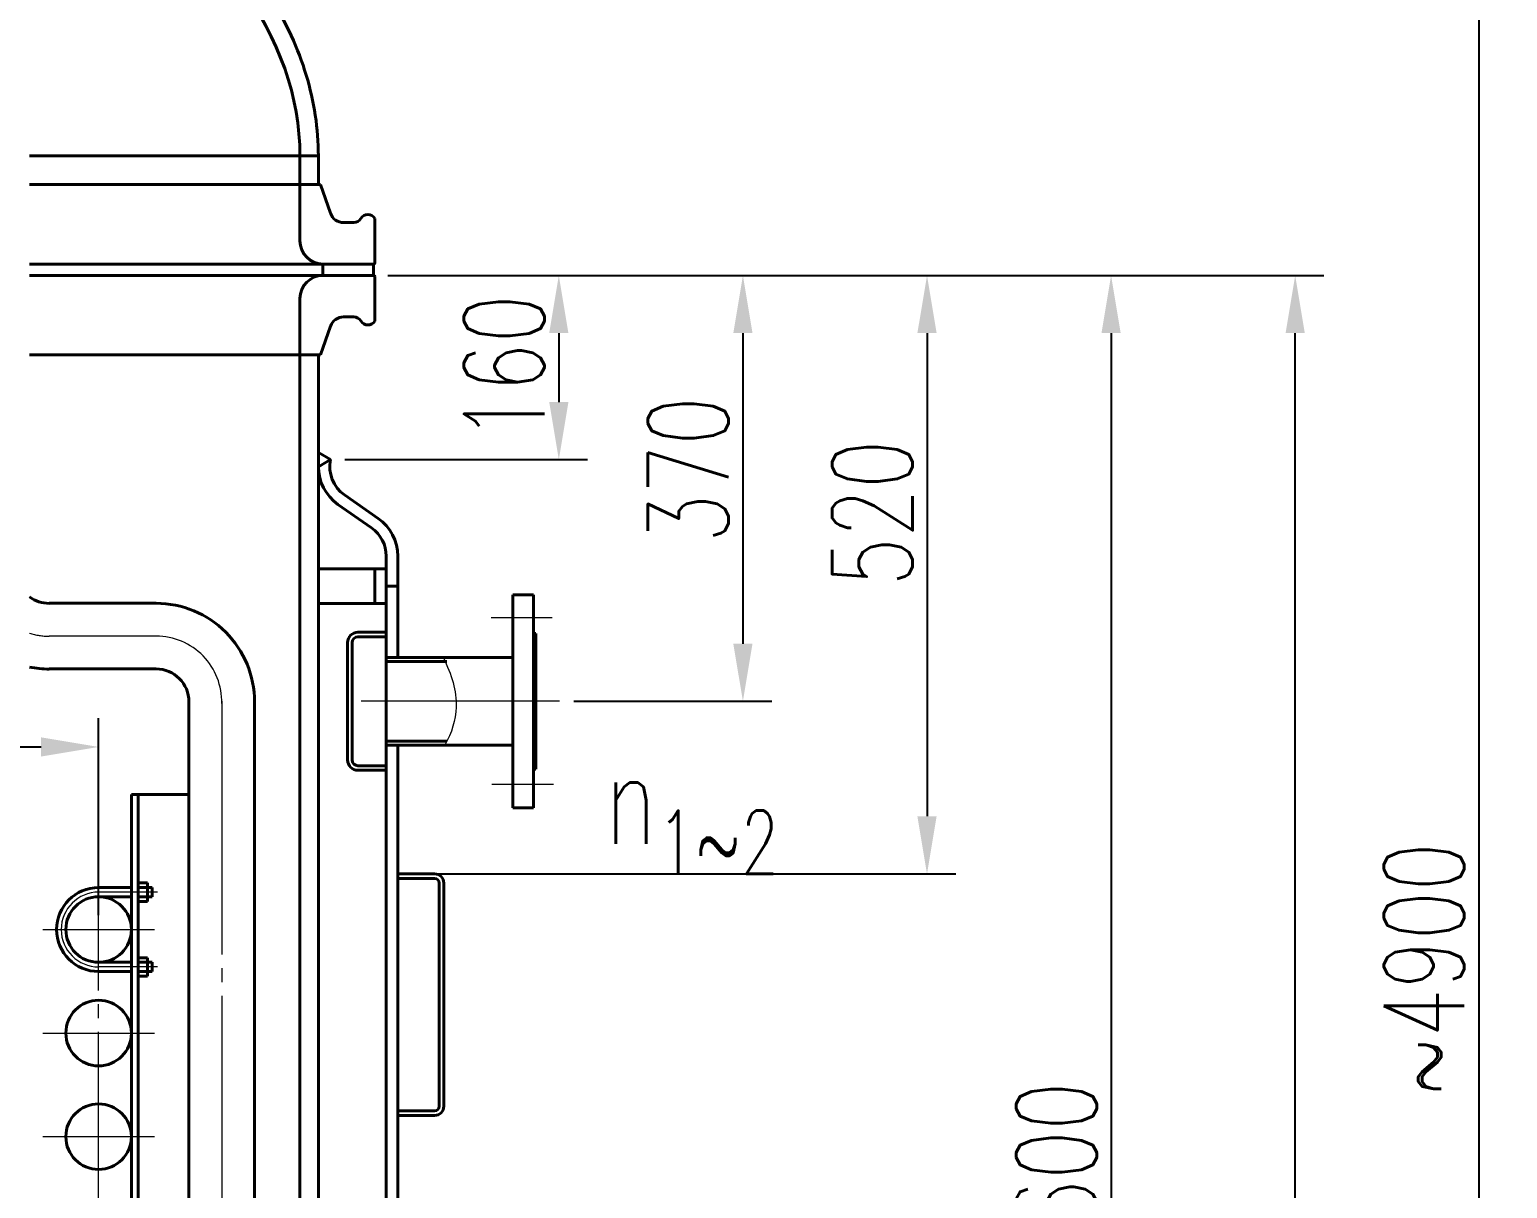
# Model space of a CAD drawing. Header units: millimetres. Extents: x 1794 to 2214, y -1115 to -518.
# Drawn here: x 1948.5 to 2012.8, y -670.2 to -619.9 of the extents above; entities that cross this region are included whole.
import ezdxf

# ---------------------------------------------------------------- set-up
doc = ezdxf.new("R2010")
doc.units = ezdxf.units.MM
doc.linetypes.add('JIS_08_11', pattern=[12.8, 11, -0.6, 0.6, -0.6])
for name, color, linetype, lineweight in [('中心线', 4, 'JIS_08_11', 20), ('外壳线', 1, 'Continuous', 40), ('尺寸线', 2, 'Continuous', 20)]:
    doc.layers.add(name, color=color, linetype=linetype, lineweight=lineweight)
doc.styles.get("Standard").update_dxf_attribs({"font": 'romans.shx', "width": 0.707, "height": 3.5, "bigfont": 'hzfs.shx'})
doc.styles.add('文字', font='romans.shx', dxfattribs={"width": 0.7, "height": 4, "bigfont": 'hzfs.shx'})
doc.dimstyles.new('ISO-25', dxfattribs={"dimtxt": 3.5, "dimasz": 2.5, "dimexe": 1.25, "dimexo": 0.625, "dimtad": 1, "dimtxsty": 'Standard', "dimcen": 2.5, "dimadec": 0, "dimazin": 0, "dimtfac": 1, "dimtmove": 0, "dimatfit": 0, "dimfxl": 1, "dimarcsym": 0})

# ---------------------------------------------------------------- blocks, each defined once
blk = doc.blocks.new('*D157')
at = {"layer": 'DEFPOINTS', "color": 0}
for p in [(1963.495, -630.547), (1961.627, -638.547), (1971.545, -638.547)]:
    blk.add_point(p, dxfattribs=at)
at = {"layer": '尺寸线', "color": 0, "lineweight": -2}
for p, q in [((1964.12, -630.547), (1972.795, -630.547)), ((1971.545, -633.047), (1971.545, -636.047)), ((1962.252, -638.547), (1972.795, -638.547))]:
    blk.add_line(p, q, dxfattribs=at)
at = {"layer": '尺寸线', "color": 0}
for points in [[(1971.128, -633.047), (1971.962, -633.047), (1971.545, -630.547)], [(1971.128, -636.047), (1971.962, -636.047), (1971.545, -638.547)]]:
    blk.add_solid(points, dxfattribs=at)
at = {"layer": '尺寸线', "color": 0, "insert": (1969.17, -634.547), "char_height": 3.5, "attachment_point": 5, "rotation": 90}
blk.add_mtext('160', dxfattribs=at)
blk = doc.blocks.new('*D158')
at = {"layer": 'DEFPOINTS', "color": 0}
for p in [(1963.495, -630.547), (1971.577, -649.047), (1979.545, -649.047)]:
    blk.add_point(p, dxfattribs=at)
at = {"layer": '尺寸线', "color": 0, "lineweight": -2}
for p, q in [((1964.12, -630.547), (1980.795, -630.547)), ((1979.545, -633.047), (1979.545, -646.547)), ((1972.202, -649.047), (1980.795, -649.047))]:
    blk.add_line(p, q, dxfattribs=at)
at = {"layer": '尺寸线', "color": 0}
for points in [[(1979.128, -633.047), (1979.962, -633.047), (1979.545, -630.547)], [(1979.128, -646.547), (1979.962, -646.547), (1979.545, -649.047)]]:
    blk.add_solid(points, dxfattribs=at)
at = {"layer": '尺寸线', "color": 0, "insert": (1977.17, -638.986), "char_height": 3.5, "attachment_point": 5, "rotation": 90}
blk.add_mtext('370', dxfattribs=at)
blk = doc.blocks.new('*D152')
at = {"layer": 'DEFPOINTS', "color": 0}
for p in [(1963.495, -630.547), (1964.545, -656.546), (1987.545, -656.546)]:
    blk.add_point(p, dxfattribs=at)
at = {"layer": '尺寸线', "color": 0, "lineweight": -2}
for p, q in [((1964.12, -630.547), (1988.795, -630.547)), ((1987.545, -633.047), (1987.545, -654.046)), ((1965.17, -656.546), (1988.795, -656.546))]:
    blk.add_line(p, q, dxfattribs=at)
at = {"layer": '尺寸线', "color": 0}
for points in [[(1987.128, -633.047), (1987.962, -633.047), (1987.545, -630.547)], [(1987.128, -654.046), (1987.962, -654.046), (1987.545, -656.546)]]:
    blk.add_solid(points, dxfattribs=at)
at = {"layer": '尺寸线', "color": 0, "insert": (1985.17, -640.87), "char_height": 3.5, "attachment_point": 5, "rotation": 90}
blk.add_mtext('520', dxfattribs=at)
blk = doc.blocks.new('*D153')
at = {"layer": 'DEFPOINTS', "color": 0}
for p in [(1963.495, -630.547), (1971.577, -710.545), (1995.545, -710.545)]:
    blk.add_point(p, dxfattribs=at)
at = {"layer": '尺寸线', "color": 0, "lineweight": -2}
for p, q in [((1964.12, -630.547), (1996.795, -630.547)), ((1995.545, -633.047), (1995.545, -708.045)), ((1972.202, -710.545), (1996.795, -710.545))]:
    blk.add_line(p, q, dxfattribs=at)
at = {"layer": '尺寸线', "color": 0}
for points in [[(1995.128, -633.047), (1995.962, -633.047), (1995.545, -630.547)], [(1995.128, -708.045), (1995.962, -708.045), (1995.545, -710.545)]]:
    blk.add_solid(points, dxfattribs=at)
at = {"layer": '尺寸线', "color": 0, "insert": (1993.17, -669.825), "char_height": 3.5, "attachment_point": 5, "rotation": 90}
blk.add_mtext('1600', dxfattribs=at)
blk = doc.blocks.new('*D155')
at = {"layer": 'DEFPOINTS', "color": 0}
for p in [(1963.495, -630.547), (2003.545, -630.547), (1916.547, -774.343)]:
    blk.add_point(p, dxfattribs=at)
at = {"layer": '尺寸线', "color": 0, "lineweight": -2}
for p, q in [((1964.12, -630.547), (2004.795, -630.547)), ((2003.545, -771.843), (2003.545, -633.047)), ((1917.172, -774.343), (2004.795, -774.343))]:
    blk.add_line(p, q, dxfattribs=at)
at = {"layer": '尺寸线', "color": 0}
for points in [[(2003.128, -633.047), (2003.962, -633.047), (2003.545, -630.547)], [(2003.128, -771.843), (2003.962, -771.843), (2003.545, -774.343)]]:
    blk.add_solid(points, dxfattribs=at)
at = {"layer": '尺寸线', "color": 0, "insert": (2001.17, -697.02), "char_height": 3.5, "attachment_point": 5, "rotation": 90}
blk.add_mtext('2892', dxfattribs=at)
blk = doc.blocks.new('*D156')
at = {"layer": 'DEFPOINTS', "color": 0}
for p in [(1951.547, -651.032), (1951.547, -658.965), (1881.547, -661.215)]:
    blk.add_point(p, dxfattribs=at)
at = {"layer": '尺寸线', "color": 0, "lineweight": -2}
for p, q in [((1881.547, -660.59), (1881.547, -649.782)), ((1951.547, -658.34), (1951.547, -649.782)), ((1884.047, -651.032), (1949.047, -651.032))]:
    blk.add_line(p, q, dxfattribs=at)
at = {"layer": '尺寸线', "color": 0}
for points in [[(1884.047, -650.615), (1884.047, -651.448), (1881.547, -651.032)], [(1949.047, -650.615), (1949.047, -651.448), (1951.547, -651.032)]]:
    blk.add_solid(points, dxfattribs=at)
at = {"layer": '尺寸线', "color": 0, "insert": (1926.752, -648.657), "char_height": 3.5, "attachment_point": 5}
blk.add_mtext('%%C1400', dxfattribs=at)
blk = doc.blocks.new('*D162')
at = {"layer": 'DEFPOINTS', "color": 0}
for p in [(1916.547, -537.449), (1899.047, -783.936), (2011.519, -783.936)]:
    blk.add_point(p, dxfattribs=at)
at = {"layer": '尺寸线', "color": 0, "lineweight": -2}
for p, q in [((1917.172, -537.449), (2012.769, -537.449)), ((2011.519, -539.949), (2011.519, -781.436)), ((1899.672, -783.936), (2012.769, -783.936))]:
    blk.add_line(p, q, dxfattribs=at)
at = {"layer": '尺寸线', "color": 0}
for points in [[(2011.102, -539.949), (2011.935, -539.949), (2011.519, -537.449)], [(2011.102, -781.436), (2011.935, -781.436), (2011.519, -783.936)]]:
    blk.add_solid(points, dxfattribs=at)
at = {"layer": '尺寸线', "color": 0, "insert": (2009.144, -660.693), "char_height": 3.5, "attachment_point": 5, "rotation": 90}
blk.add_mtext('~4900', dxfattribs=at)

msp = doc.modelspace()

# ---------------------------------------------------------------- linework, layer by layer
at = {"layer": '中心线'}
for p, q in [((1971.249, -645.422), (1968.6, -645.422)), ((1954.044, -646.215), (1949.399, -646.215)), ((1956.897, -649.048), (1956.896, -745.839)), ((1971.577, -649.047), (1962.951, -649.047)), ((1971.307, -652.668), (1968.629, -652.668)), ((1951.547, -751.215), (1951.547, -655.725)), ((1954.104, -657.34), (1951.547, -657.34)), ((1949.122, -658.965), (1953.971, -658.965)), ((1954.104, -660.59), (1951.547, -660.59)), ((1949.122, -663.465), (1953.971, -663.465)), ((1949.122, -663.465), (1953.971, -663.465)), ((1949.122, -663.465), (1953.971, -663.465)), ((1949.122, -663.465), (1953.971, -663.465)), ((1949.122, -663.465), (1953.971, -663.465)), ((1949.122, -663.465), (1953.971, -663.465)), ((1949.122, -663.465), (1953.971, -663.465)), ((1949.122, -663.465), (1953.971, -663.465)), ((1949.122, -663.465), (1953.971, -663.465)), ((1949.122, -663.465), (1953.971, -663.465)), ((1949.122, -663.465), (1953.971, -663.465)), ((1949.122, -663.465), (1953.971, -663.465)), ((1949.122, -663.465), (1953.971, -663.465)), ((1949.122, -663.465), (1953.971, -663.465)), ((1949.122, -663.465), (1953.971, -663.465)), ((1949.122, -663.465), (1953.971, -663.465)), ((1949.122, -663.465), (1953.971, -663.465)), ((1949.122, -663.465), (1953.971, -663.465)), ((1949.122, -663.465), (1953.971, -663.465)), ((1949.122, -663.465), (1953.971, -663.465)), ((1949.122, -663.465), (1953.971, -663.465)), ((1949.122, -663.465), (1953.971, -663.465)), ((1949.122, -663.465), (1953.971, -663.465)), ((1949.122, -663.465), (1953.971, -663.465)), ((1949.122, -663.465), (1953.971, -663.465)), ((1949.122, -663.465), (1953.971, -663.465)), ((1949.122, -663.465), (1953.971, -663.465)), ((1949.122, -663.465), (1953.971, -663.465)), ((1949.122, -663.465), (1953.971, -663.465)), ((1949.122, -663.465), (1953.971, -663.465)), ((1949.122, -663.465), (1953.971, -663.465)), ((1949.122, -663.465), (1953.971, -663.465)), ((1949.122, -663.465), (1953.971, -663.465)), ((1949.122, -663.465), (1953.971, -663.465)), ((1949.122, -663.465), (1953.971, -663.465)), ((1949.122, -663.465), (1953.971, -663.465)), ((1949.122, -663.465), (1953.971, -663.465)), ((1949.122, -663.465), (1953.971, -663.465)), ((1949.122, -663.465), (1953.971, -663.465)), ((1949.122, -663.465), (1953.971, -663.465)), ((1949.122, -663.465), (1953.971, -663.465)), ((1949.122, -663.465), (1953.971, -663.465)), ((1949.122, -663.465), (1953.971, -663.465)), ((1949.122, -663.465), (1953.971, -663.465)), ((1949.122, -663.465), (1953.971, -663.465)), ((1949.122, -663.465), (1953.971, -663.465)), ((1949.122, -663.465), (1953.971, -663.465)), ((1949.122, -663.465), (1953.971, -663.465)), ((1949.122, -663.465), (1953.971, -663.465)), ((1949.122, -663.465), (1953.971, -663.465)), ((1949.122, -663.465), (1953.971, -663.465)), ((1949.122, -663.465), (1953.971, -663.465)), ((1949.122, -663.465), (1953.971, -663.465)), ((1949.122, -663.465), (1953.971, -663.465)), ((1949.122, -663.465), (1953.971, -663.465)), ((1949.122, -663.465), (1953.971, -663.465)), ((1949.122, -663.465), (1953.971, -663.465)), ((1949.122, -663.465), (1953.971, -663.465)), ((1949.122, -663.465), (1953.971, -663.465)), ((1949.122, -663.465), (1953.971, -663.465)), ((1949.122, -663.465), (1953.971, -663.465)), ((1949.122, -663.465), (1953.971, -663.465)), ((1949.122, -663.465), (1953.971, -663.465)), ((1949.122, -663.465), (1953.971, -663.465)), ((1949.122, -663.465), (1953.971, -663.465)), ((1949.122, -663.465), (1953.971, -663.465)), ((1949.122, -663.465), (1953.971, -663.465)), ((1949.122, -663.465), (1953.971, -663.465)), ((1949.122, -663.465), (1953.971, -663.465)), ((1949.122, -663.465), (1953.971, -663.465)), ((1949.122, -663.465), (1953.971, -663.465)), ((1949.122, -663.465), (1953.971, -663.465)), ((1949.122, -663.465), (1953.971, -663.465)), ((1949.122, -663.465), (1953.971, -663.465)), ((1949.122, -663.465), (1953.971, -663.465)), ((1949.122, -663.465), (1953.971, -663.465)), ((1949.122, -663.465), (1953.971, -663.465)), ((1949.122, -663.465), (1953.971, -663.465)), ((1949.122, -663.465), (1953.971, -663.465)), ((1949.122, -663.465), (1953.971, -663.465)), ((1949.122, -663.465), (1953.971, -663.465)), ((1949.122, -663.465), (1953.971, -663.465)), ((1949.122, -663.465), (1953.971, -663.465)), ((1949.122, -663.465), (1953.971, -663.465)), ((1949.122, -663.465), (1953.971, -663.465)), ((1949.122, -663.465), (1953.971, -663.465)), ((1949.122, -663.465), (1953.971, -663.465)), ((1949.122, -663.465), (1953.971, -663.465)), ((1949.122, -663.465), (1953.971, -663.465)), ((1949.122, -663.465), (1953.971, -663.465)), ((1949.122, -663.465), (1953.971, -663.465)), ((1949.122, -663.465), (1953.971, -663.465)), ((1949.122, -663.465), (1953.971, -663.465)), ((1949.122, -663.465), (1953.971, -663.465)), ((1949.122, -663.465), (1953.971, -663.465)), ((1949.122, -663.465), (1953.971, -663.465)), ((1949.122, -663.465), (1953.971, -663.465)), ((1949.122, -663.465), (1953.971, -663.465)), ((1949.122, -663.465), (1953.971, -663.465)), ((1949.122, -663.465), (1953.971, -663.465)), ((1949.122, -667.965), (1953.971, -667.965)), ((1949.122, -667.965), (1953.971, -667.965)), ((1949.122, -667.965), (1953.971, -667.965)), ((1949.122, -667.965), (1953.971, -667.965)), ((1949.122, -667.965), (1953.971, -667.965)), ((1949.122, -667.965), (1953.971, -667.965)), ((1949.122, -667.965), (1953.971, -667.965)), ((1949.122, -667.965), (1953.971, -667.965)), ((1949.122, -667.965), (1953.971, -667.965)), ((1949.122, -667.965), (1953.971, -667.965)), ((1949.122, -667.965), (1953.971, -667.965)), ((1949.122, -667.965), (1953.971, -667.965)), ((1949.122, -667.965), (1953.971, -667.965)), ((1949.122, -667.965), (1953.971, -667.965)), ((1949.122, -667.965), (1953.971, -667.965)), ((1949.122, -667.965), (1953.971, -667.965)), ((1949.122, -667.965), (1953.971, -667.965)), ((1949.122, -667.965), (1953.971, -667.965)), ((1949.122, -667.965), (1953.971, -667.965)), ((1949.122, -667.965), (1953.971, -667.965)), ((1949.122, -667.965), (1953.971, -667.965)), ((1949.122, -667.965), (1953.971, -667.965)), ((1949.122, -667.965), (1953.971, -667.965)), ((1949.122, -667.965), (1953.971, -667.965)), ((1949.122, -667.965), (1953.971, -667.965)), ((1949.122, -667.965), (1953.971, -667.965)), ((1949.122, -667.965), (1953.971, -667.965)), ((1949.122, -667.965), (1953.971, -667.965)), ((1949.122, -667.965), (1953.971, -667.965)), ((1949.122, -667.965), (1953.971, -667.965)), ((1949.122, -667.965), (1953.971, -667.965)), ((1949.122, -667.965), (1953.971, -667.965)), ((1949.122, -667.965), (1953.971, -667.965)), ((1949.122, -667.965), (1953.971, -667.965)), ((1949.122, -667.965), (1953.971, -667.965)), ((1949.122, -667.965), (1953.971, -667.965)), ((1949.122, -667.965), (1953.971, -667.965)), ((1949.122, -667.965), (1953.971, -667.965)), ((1949.122, -667.965), (1953.971, -667.965)), ((1949.122, -667.965), (1953.971, -667.965)), ((1949.122, -667.965), (1953.971, -667.965)), ((1949.122, -667.965), (1953.971, -667.965)), ((1949.122, -667.965), (1953.971, -667.965)), ((1949.122, -667.965), (1953.971, -667.965)), ((1949.122, -667.965), (1953.971, -667.965)), ((1949.122, -667.965), (1953.971, -667.965)), ((1949.122, -667.965), (1953.971, -667.965)), ((1949.122, -667.965), (1953.971, -667.965)), ((1949.122, -667.965), (1953.971, -667.965)), ((1949.122, -667.965), (1953.971, -667.965)), ((1949.122, -667.965), (1953.971, -667.965)), ((1949.122, -667.965), (1953.971, -667.965)), ((1949.122, -667.965), (1953.971, -667.965)), ((1949.122, -667.965), (1953.971, -667.965)), ((1949.122, -667.965), (1953.971, -667.965)), ((1949.122, -667.965), (1953.971, -667.965)), ((1949.122, -667.965), (1953.971, -667.965)), ((1949.122, -667.965), (1953.971, -667.965)), ((1949.122, -667.965), (1953.971, -667.965)), ((1949.122, -667.965), (1953.971, -667.965)), ((1949.122, -667.965), (1953.971, -667.965)), ((1949.122, -667.965), (1953.971, -667.965)), ((1949.122, -667.965), (1953.971, -667.965)), ((1949.122, -667.965), (1953.971, -667.965)), ((1949.122, -667.965), (1953.971, -667.965)), ((1949.122, -667.965), (1953.971, -667.965)), ((1949.122, -667.965), (1953.971, -667.965)), ((1949.122, -667.965), (1953.971, -667.965)), ((1949.122, -667.965), (1953.971, -667.965)), ((1949.122, -667.965), (1953.971, -667.965)), ((1949.122, -667.965), (1953.971, -667.965)), ((1949.122, -667.965), (1953.971, -667.965)), ((1949.122, -667.965), (1953.971, -667.965)), ((1949.122, -667.965), (1953.971, -667.965)), ((1949.122, -667.965), (1953.971, -667.965)), ((1949.122, -667.965), (1953.971, -667.965)), ((1949.122, -667.965), (1953.971, -667.965)), ((1949.122, -667.965), (1953.971, -667.965)), ((1949.122, -667.965), (1953.971, -667.965)), ((1949.122, -667.965), (1953.971, -667.965)), ((1949.122, -667.965), (1953.971, -667.965)), ((1949.122, -667.965), (1953.971, -667.965)), ((1949.122, -667.965), (1953.971, -667.965)), ((1949.122, -667.965), (1953.971, -667.965)), ((1949.122, -667.965), (1953.971, -667.965)), ((1949.122, -667.965), (1953.971, -667.965)), ((1949.122, -667.965), (1953.971, -667.965)), ((1949.122, -667.965), (1953.971, -667.965)), ((1949.122, -667.965), (1953.971, -667.965)), ((1949.122, -667.965), (1953.971, -667.965)), ((1949.122, -667.965), (1953.971, -667.965)), ((1949.122, -667.965), (1953.971, -667.965)), ((1949.122, -667.965), (1953.971, -667.965)), ((1949.122, -667.965), (1953.971, -667.965)), ((1949.122, -667.965), (1953.971, -667.965)), ((1949.122, -667.965), (1953.971, -667.965)), ((1949.122, -667.965), (1953.971, -667.965)), ((1949.122, -667.965), (1953.971, -667.965)), ((1949.122, -667.965), (1953.971, -667.965)), ((1949.122, -667.965), (1953.971, -667.965))]:
    msp.add_line(p, q, dxfattribs=at)
for centre, radius, start, end in [((1949.399, -643.368), 2.851, 252.57324, 270), ((1954.044, -649.069), 2.854, 358.47094, 90), ((1951.547, -658.965), 1.625, 90, 270)]:
    msp.add_arc(centre, radius, start, end, dxfattribs=at)
at = {"layer": '外壳线'}
for p, q in [((1961.095, -625.348), (1948.545, -625.348)), ((1960.295, -625.348), (1960.295, -629.047)), ((1961.095, -626.597), (1961.095, -625.348)), ((1961.195, -626.597), (1948.545, -626.597)), ((1961.195, -626.597), (1961.626, -627.844)), ((1963.545, -629.997), (1963.545, -628.067)), ((1962.193, -628.247), (1962.639, -628.247)), ((1961.295, -630.047), (1948.545, -630.047)), ((1948.545, -630.547), (1963.495, -630.547)), ((1963.495, -630.047), (1961.295, -630.047)), ((1961.295, -630.047), (1961.295, -630.547)), ((1961.295, -630.047), (1963.495, -630.047)), ((1963.495, -630.547), (1963.495, -630.047)), ((1963.545, -630.597), (1963.545, -632.528)), ((1960.295, -633.997), (1960.295, -631.547)), ((1962.193, -632.347), (1962.639, -632.347)), ((1961.195, -633.997), (1961.626, -632.751)), ((1961.195, -633.997), (1948.545, -633.997)), ((1960.295, -633.997), (1960.295, -752.468)), ((1961.095, -633.997), (1961.095, -752.468)), ((1961.627, -638.547), (1961.095, -638.24)), ((1961.095, -638.854), (1961.627, -638.547)), ((1962.235, -640.083), (1963.692, -641.103)), ((1961.948, -640.492), (1963.405, -641.513)), ((1964.045, -642.742), (1964.045, -644.047)), ((1964.545, -642.742), (1964.545, -644.047)), ((1961.095, -643.297), (1964.045, -643.297)), ((1963.545, -643.297), (1963.545, -644.047)), ((1963.545, -644.047), (1963.545, -644.797)), ((1964.045, -644.047), (1964.045, -755.355)), ((1964.045, -644.047), (1964.545, -644.047)), ((1964.545, -644.047), (1964.545, -647.147)), ((1954.045, -644.791), (1949.399, -644.791)), ((1961.095, -644.797), (1964.045, -644.797)), ((1969.545, -644.422), (1970.445, -644.422)), ((1969.545, -644.422), (1969.545, -653.672)), ((1970.445, -644.422), (1970.445, -653.672)), ((1964.045, -646.047), (1962.816, -646.047)), ((1962.366, -646.497), (1962.366, -651.597)), ((1962.566, -646.497), (1962.566, -651.597)), ((1964.045, -646.247), (1962.816, -646.247)), ((1970.545, -646.097), (1970.445, -646.097)), ((1970.545, -646.097), (1970.545, -651.997)), ((1964.045, -647.147), (1969.545, -647.147)), ((1964.045, -647.313), (1966.682, -647.313)), ((1954.045, -647.642), (1949.399, -647.642)), ((1955.471, -649.069), (1955.471, -692.717)), ((1958.321, -649.068), (1958.321, -692.717)), ((1964.045, -650.78), (1966.682, -650.78)), ((1964.045, -650.947), (1969.545, -650.947)), ((1964.545, -650.947), (1964.545, -708.645)), ((1964.045, -651.847), (1962.816, -651.847)), ((1964.045, -652.047), (1962.816, -652.047)), ((1970.545, -651.997), (1970.445, -651.997)), ((1952.972, -653.101), (1952.972, -747.539)), ((1952.972, -653.101), (1955.471, -653.101)), ((1953.271, -653.101), (1952.972, -653.101)), ((1953.271, -653.101), (1953.271, -747.539)), ((1969.545, -653.672), (1970.445, -653.672)), ((1953.271, -656.94), (1953.671, -656.94)), ((1953.671, -656.94), (1953.671, -657.74)), ((1964.545, -656.546), (1966.145, -656.546)), ((1964.545, -656.746), (1966.145, -656.746)), ((1966.345, -656.946), (1966.345, -666.646)), ((1966.545, -656.946), (1966.545, -666.646)), ((1951.547, -657.14), (1952.972, -657.14)), ((1951.547, -657.54), (1952.972, -657.54)), ((1953.271, -657.14), (1953.879, -657.14)), ((1953.879, -657.54), (1953.271, -657.54)), ((1953.879, -657.14), (1953.879, -657.54)), ((1953.671, -657.74), (1953.271, -657.74)), ((1953.671, -660.19), (1953.271, -660.19)), ((1953.671, -660.99), (1953.671, -660.19)), ((1951.547, -660.39), (1952.972, -660.39)), ((1951.547, -660.79), (1952.972, -660.79)), ((1953.879, -660.39), (1953.271, -660.39)), ((1953.271, -660.79), (1953.879, -660.79)), ((1953.879, -660.79), (1953.879, -660.39)), ((1953.271, -660.99), (1953.671, -660.99)), ((1964.545, -666.846), (1966.145, -666.846)), ((1964.545, -667.046), (1966.145, -667.046))]:
    msp.add_line(p, q, dxfattribs=at)
for centre in [(1951.547, -658.965), (1951.547, -663.465), (1951.547, -663.465), (1951.547, -663.465), (1951.547, -663.465), (1951.547, -663.465), (1951.547, -663.465), (1951.547, -663.465), (1951.547, -663.465), (1951.547, -663.465), (1951.547, -663.465), (1951.547, -663.465), (1951.547, -663.465), (1951.547, -663.465), (1951.547, -663.465), (1951.547, -663.465), (1951.547, -663.465), (1951.547, -663.465), (1951.547, -663.465), (1951.547, -663.465), (1951.547, -663.465), (1951.547, -663.465), (1951.547, -663.465), (1951.547, -663.465), (1951.547, -663.465), (1951.547, -663.465), (1951.547, -663.465), (1951.547, -663.465), (1951.547, -663.465), (1951.547, -663.465), (1951.547, -663.465), (1951.547, -663.465), (1951.547, -663.465), (1951.547, -663.465), (1951.547, -663.465), (1951.547, -663.465), (1951.547, -663.465), (1951.547, -663.465), (1951.547, -663.465), (1951.547, -663.465), (1951.547, -663.465), (1951.547, -663.465), (1951.547, -663.465), (1951.547, -663.465), (1951.547, -663.465), (1951.547, -663.465), (1951.547, -663.465), (1951.547, -663.465), (1951.547, -663.465), (1951.547, -663.465), (1951.547, -663.465), (1951.547, -663.465), (1951.547, -663.465), (1951.547, -663.465), (1951.547, -663.465), (1951.547, -663.465), (1951.547, -663.465), (1951.547, -663.465), (1951.547, -663.465), (1951.547, -663.465), (1951.547, -663.465), (1951.547, -663.465), (1951.547, -663.465), (1951.547, -663.465), (1951.547, -663.465), (1951.547, -663.465), (1951.547, -663.465), (1951.547, -663.465), (1951.547, -663.465), (1951.547, -663.465), (1951.547, -663.465), (1951.547, -663.465), (1951.547, -663.465), (1951.547, -663.465), (1951.547, -663.465), (1951.547, -663.465), (1951.547, -663.465), (1951.547, -663.465), (1951.547, -663.465), (1951.547, -663.465), (1951.547, -663.465), (1951.547, -663.465), (1951.547, -663.465), (1951.547, -663.465), (1951.547, -663.465), (1951.547, -663.465), (1951.547, -663.465), (1951.547, -663.465), (1951.547, -663.465), (1951.547, -663.465), (1951.547, -663.465), (1951.547, -663.465), (1951.547, -663.465), (1951.547, -663.465), (1951.547, -663.465), (1951.547, -663.465), (1951.547, -663.465), (1951.547, -663.465), (1951.547, -663.465), (1951.547, -663.465), (1951.547, -663.465), (1951.547, -667.965), (1951.547, -667.965), (1951.547, -667.965), (1951.547, -667.965), (1951.547, -667.965), (1951.547, -667.965), (1951.547, -667.965), (1951.547, -667.965), (1951.547, -667.965), (1951.547, -667.965), (1951.547, -667.965), (1951.547, -667.965), (1951.547, -667.965), (1951.547, -667.965), (1951.547, -667.965), (1951.547, -667.965), (1951.547, -667.965), (1951.547, -667.965), (1951.547, -667.965), (1951.547, -667.965), (1951.547, -667.965), (1951.547, -667.965), (1951.547, -667.965), (1951.547, -667.965), (1951.547, -667.965), (1951.547, -667.965), (1951.547, -667.965), (1951.547, -667.965), (1951.547, -667.965), (1951.547, -667.965), (1951.547, -667.965), (1951.547, -667.965), (1951.547, -667.965), (1951.547, -667.965), (1951.547, -667.965), (1951.547, -667.965), (1951.547, -667.965), (1951.547, -667.965), (1951.547, -667.965), (1951.547, -667.965), (1951.547, -667.965), (1951.547, -667.965), (1951.547, -667.965), (1951.547, -667.965), (1951.547, -667.965), (1951.547, -667.965), (1951.547, -667.965), (1951.547, -667.965), (1951.547, -667.965), (1951.547, -667.965), (1951.547, -667.965), (1951.547, -667.965), (1951.547, -667.965), (1951.547, -667.965), (1951.547, -667.965), (1951.547, -667.965), (1951.547, -667.965), (1951.547, -667.965), (1951.547, -667.965), (1951.547, -667.965), (1951.547, -667.965), (1951.547, -667.965), (1951.547, -667.965), (1951.547, -667.965), (1951.547, -667.965), (1951.547, -667.965), (1951.547, -667.965), (1951.547, -667.965), (1951.547, -667.965), (1951.547, -667.965), (1951.547, -667.965), (1951.547, -667.965), (1951.547, -667.965), (1951.547, -667.965), (1951.547, -667.965), (1951.547, -667.965), (1951.547, -667.965), (1951.547, -667.965), (1951.547, -667.965), (1951.547, -667.965), (1951.547, -667.965), (1951.547, -667.965), (1951.547, -667.965), (1951.547, -667.965), (1951.547, -667.965), (1951.547, -667.965), (1951.547, -667.965), (1951.547, -667.965), (1951.547, -667.965), (1951.547, -667.965), (1951.547, -667.965), (1951.547, -667.965), (1951.547, -667.965), (1951.547, -667.965), (1951.547, -667.965), (1951.547, -667.965), (1951.547, -667.965), (1951.547, -667.965), (1951.547, -667.965), (1951.547, -667.965)]:
    msp.add_circle(centre, 1.425, dxfattribs=at)
for centre, radius, start, end in [((1962.193, -627.647), 0.6, 199.09349, 270), ((1962.639, -627.897), 0.35, 270, 330), ((1963.245, -628.247), 0.35, 31.00272, 150), ((1961.295, -629.047), 1, 180, 270), ((1963.495, -629.997), 0.05, 270, 0), ((1961.295, -631.547), 1, 90, 180), ((1963.495, -630.597), 0.05, 0, 90), ((1962.193, -632.947), 0.6, 90, 160.90651), ((1962.639, -632.697), 0.35, 30, 90), ((1963.245, -632.347), 0.35, 210, 328.99728), ((1963.095, -638.854), 2, 180, 235), ((1963.095, -638.854), 1.5, 168.18969, 235), ((1962.545, -642.742), 1.5, 0, 55), ((1962.545, -642.742), 2, 0, 55), ((1949.399, -643.368), 1.427, 233.24742, 270), ((1954.044, -649.069), 4.278, 360, 90.01185), ((1962.816, -646.497), 0.45, 90, 180), ((1962.816, -646.497), 0.25, 90, 180), ((1949.399, -643.368), 4.278, 258.48704, 270), ((1954.045, -649.069), 1.427, 0, 90), ((1962.816, -651.597), 0.45, 180, 270), ((1962.816, -651.597), 0.25, 180, 270), ((1966.145, -656.946), 0.4, 0, 90), ((1966.145, -656.946), 0.2, 0, 90), ((1951.547, -658.965), 1.825, 90, 270), ((1966.145, -666.646), 0.2, 270, 0), ((1966.145, -666.646), 0.4, 270, 0)]:
    msp.add_arc(centre, radius, start, end, dxfattribs=at)
msp.add_ellipse((1916.547, -625.348), major_axis=(-43.749, 0), ratio=0.5, start_param=3.141593, end_param=3.836673, dxfattribs=at)
msp.add_open_spline([(1961.095, -625.348), (1961.095, -624.76), (1961.051, -624.172), (1960.875, -623.001), (1960.743, -622.418), (1960.393, -621.263), (1960.175, -620.69), (1959.516, -619.253), (1959.017, -618.398), (1957.833, -616.731), (1957.148, -615.919), (1955.603, -614.349), (1954.743, -613.589), (1952.861, -612.13), (1951.838, -611.43), (1950.592, -610.673), (1950.441, -610.582), (1950.288, -610.493)], degree=3, knots=[3.1415927, 3.1415927, 3.1415927, 3.1415927, 3.2167343, 3.2167343, 3.291876, 3.291876, 3.3670177, 3.3670177, 3.4828145, 3.4828145, 3.5986113, 3.5986113, 3.714408, 3.714408, 3.8302048, 3.8302048, 3.8460016, 3.8460016, 3.8460016, 3.8460016], dxfattribs=at)
at = {"layer": '尺寸线'}
msp.add_open_spline([(1966.532, -647.147), (1966.878, -647.881), (1967.296, -649.189), (1966.888, -650.411), (1966.595, -650.947)], degree=3, knots=[3.94525, 3.94525, 3.94525, 3.94525, 8.64532, 12.449876, 12.449876, 12.449876, 12.449876], dxfattribs=at)

# ---------------------------------------------------------------- texts
at = {"layer": '尺寸线', "insert": (1973.545, -649.945), "char_height": 4, "width": 9.82499, "attachment_point": 1, "style": '文字'}
msp.add_mtext('\\A1;n{\\H0.6878x;\\S ^ 1~2;}', dxfattribs=at)

# ---------------------------------------------------------------- dimensions: what is measured, and where the dimension line sits
at = {"layer": '尺寸线'}
for base, p1, p2, text, picture, middle in [((2011.519, -783.936), (1916.547, -537.449), (1899.047, -783.936), '~4900', '*D162', (2011.519, -660.693)), ((2003.545, -630.547), (1916.547, -774.343), (1963.495, -630.547), '2892', '*D155', (2003.545, -697.02)), ((1971.545, -638.547), (1963.495, -630.547), (1961.627, -638.547), '160', '*D157', (1971.545, -634.547)), ((1979.545, -649.047), (1963.495, -630.547), (1971.577, -649.047), '370', '*D158', (1979.545, -638.986)), ((1987.545, -656.546), (1963.495, -630.547), (1964.545, -656.546), '520', '*D152', (1987.545, -640.87)), ((1995.545, -710.545), (1963.495, -630.547), (1971.577, -710.545), '1600', '*D153', (1995.545, -669.825))]:
    dim = msp.add_linear_dim(base=base, p1=p1, p2=p2, angle=90, text=text, dimstyle='ISO-25', dxfattribs=at)
    dim.commit()
    dim.dimension.update_dxf_attribs({"geometry": picture, "text_midpoint": middle, "dimtype": 160})
dim = msp.add_linear_dim(base=(1951.547, -651.032), p1=(1881.547, -661.215), p2=(1951.547, -658.965), text='%%C1400', dimstyle='ISO-25', dxfattribs=at)
dim.commit()
dim.dimension.update_dxf_attribs({"geometry": '*D156', "text_midpoint": (1926.752, -651.032), "dimtype": 160})

doc.saveas('drawing.dxf')
